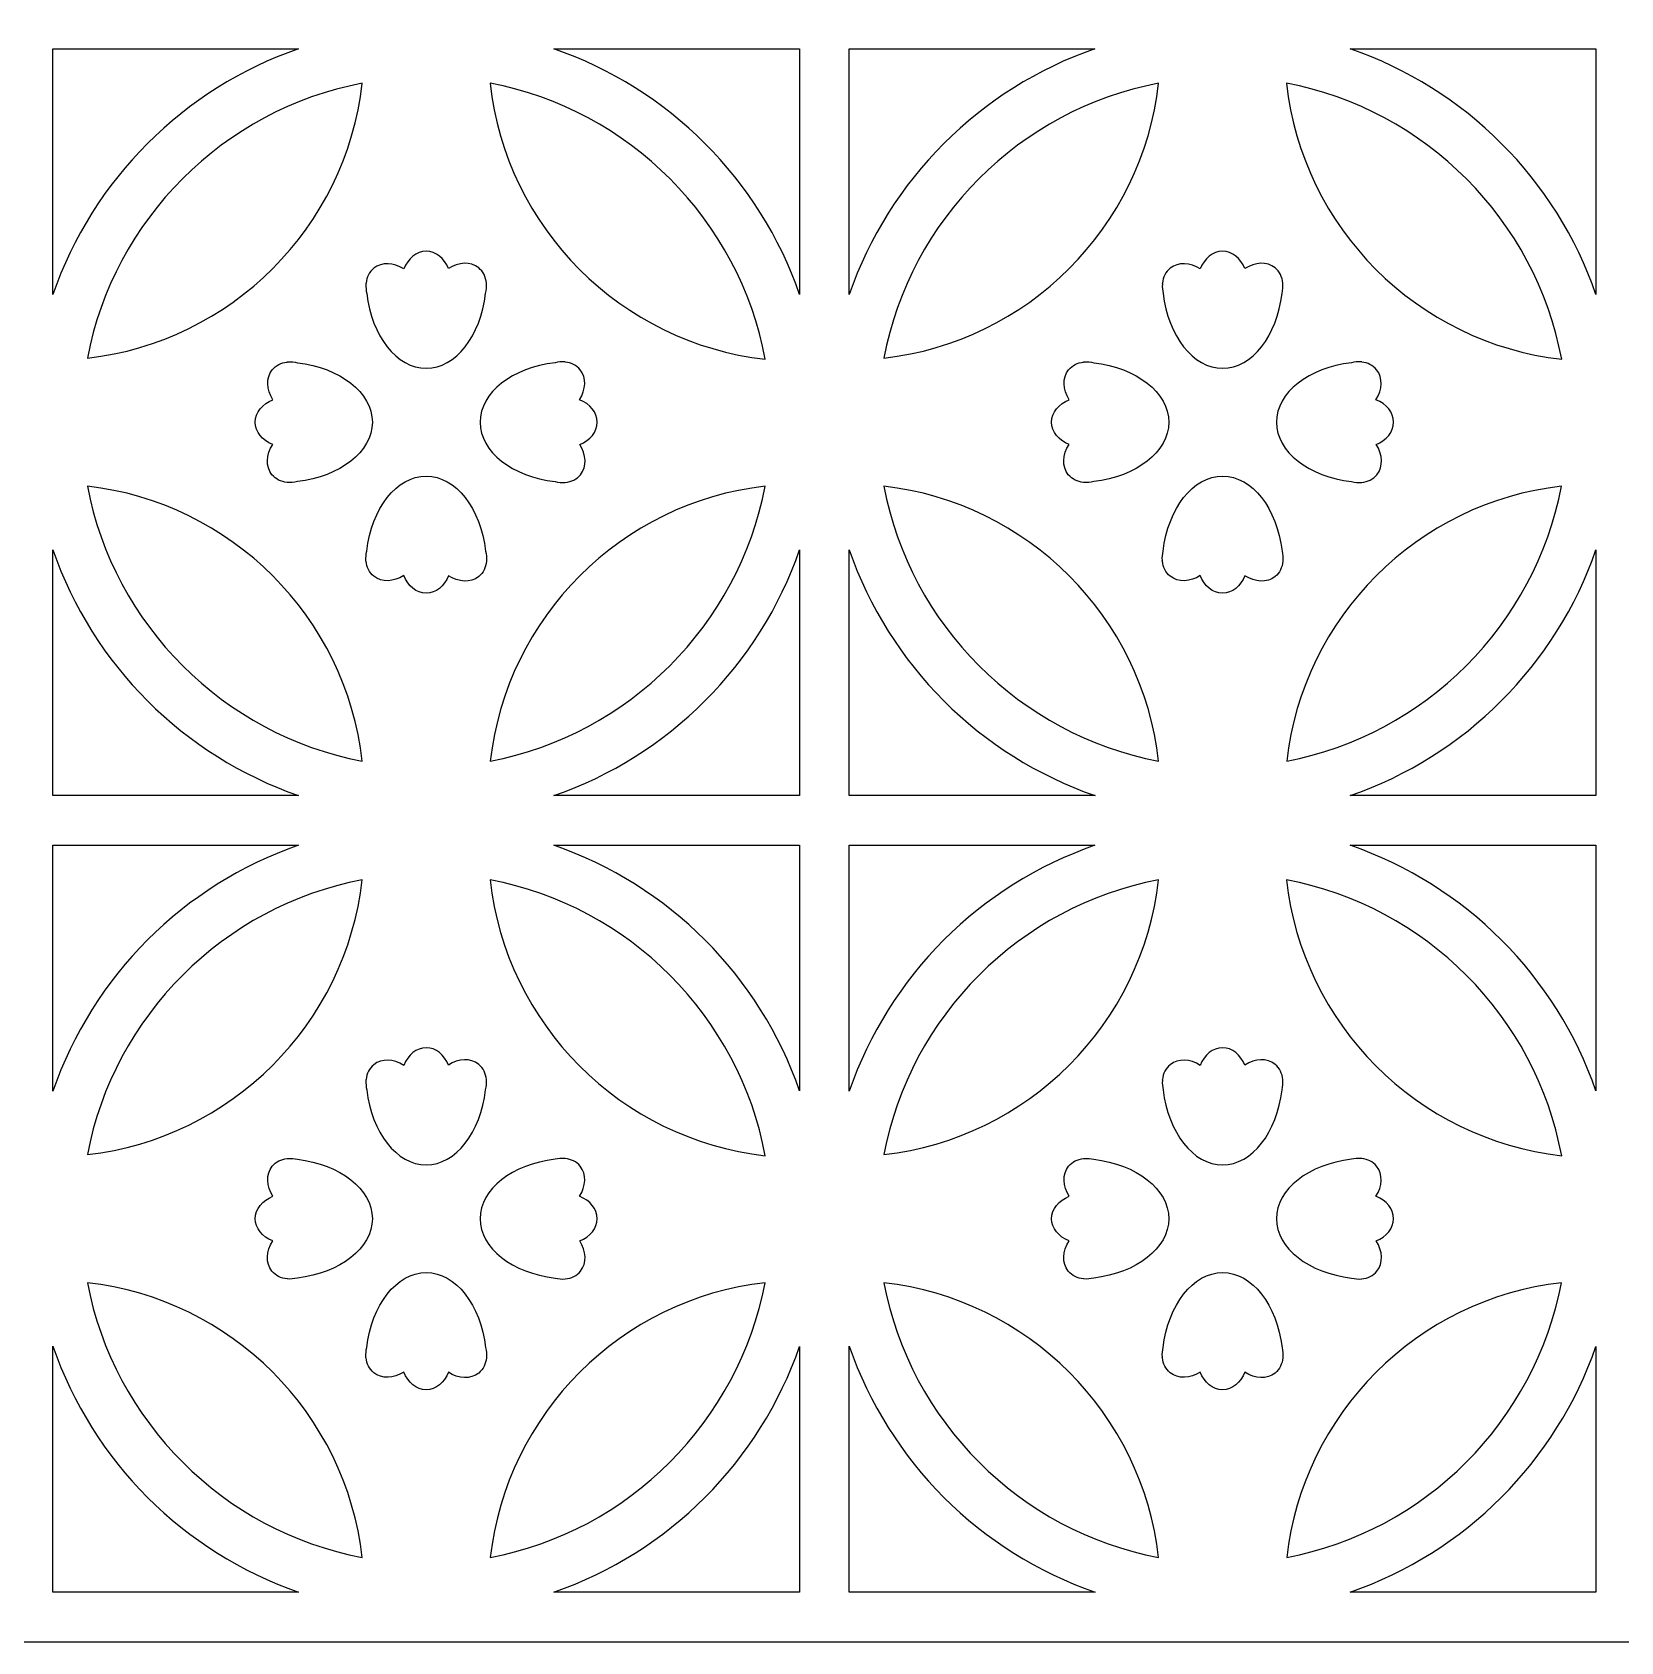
# Model space of a CAD drawing. Header units: centimetres. Extents: x -27 to -10.7, y -8.6 to -0.4.
# Drawn here: x -24.22 to -18.87, y -8.59 to -3.17 of the extents above; entities that cross this region are included whole.
import ezdxf

# ---------------------------------------------------------------- set-up
doc = ezdxf.new("R2010")
doc.units = ezdxf.units.CM
doc.header["$MEASUREMENT"] = 0
doc.layers.add('layer 1', color=7, linetype='Continuous')

msp = doc.modelspace()

# ---------------------------------------------------------------- linework, layer by layer
at = {"layer": 'layer 1', "color": 250}
for points, knots in [([(-24.31825, -8.59196), (-24.31825, -8.59196), (-26.99914, -8.59196), (-26.99914, -8.59196), (-26.99914, -8.59196), (-26.99914, -8.59196), (-26.99914, -5.91106), (-26.99914, -5.91106), (-26.99914, -5.91106), (-26.99914, -5.91106), (-26.99914, -5.74352), (-26.99914, -5.74352), (-26.99914, -5.74352), (-26.99914, -5.74352), (-26.99914, -3.22971), (-26.99914, -3.22971), (-26.99914, -3.22971), (-26.99914, -3.22971), (-26.99914, -3.06261), (-26.99914, -3.06261), (-26.99914, -3.06261), (-26.99914, -3.06261), (-26.99914, -0.38127), (-26.99914, -0.38127), (-26.99914, -0.38127), (-26.99914, -0.38127), (-24.31825, -0.38127), (-24.31825, -0.38127), (-24.31825, -0.38127), (-24.31825, -0.38127), (-24.1507, -0.38127), (-24.1507, -0.38127), (-24.1507, -0.38127), (-24.1507, -0.38127), (-21.63736, -0.38127), (-21.63736, -0.38127), (-21.63736, -0.38127), (-21.63736, -0.38127), (-21.4698, -0.38127), (-21.4698, -0.38127), (-21.4698, -0.38127), (-21.4698, -0.38127), (-18.95647, -0.38127), (-18.95647, -0.38127), (-18.95647, -0.38127), (-18.95647, -0.38127), (-18.78891, -0.38127), (-18.78891, -0.38127), (-18.78891, -0.38127), (-18.78891, -0.38127), (-16.27558, -0.38127), (-16.27558, -0.38127), (-16.27558, -0.38127), (-16.27558, -0.38127), (-16.10802, -0.38127), (-16.10802, -0.38127), (-16.10802, -0.38127), (-16.10802, -0.38127), (-13.59468, -0.38127), (-13.59468, -0.38127), (-13.59468, -0.38127), (-13.59468, -0.38127), (-13.42713, -0.38127), (-13.42713, -0.38127), (-13.42713, -0.38127), (-13.42713, -0.38127), (-10.74624, -0.38127), (-10.74624, -0.38127), (-10.74624, -0.38127), (-10.74624, -0.38127), (-10.74624, -3.06261), (-10.74624, -3.06261), (-10.74624, -3.06261), (-10.74624, -3.06261), (-10.74624, -3.22971), (-10.74624, -3.22971), (-10.74624, -3.22971), (-10.74624, -3.22971), (-10.74624, -5.74352), (-10.74624, -5.74352), (-10.74624, -5.74352), (-10.74624, -5.74352), (-10.74624, -5.91106), (-10.74624, -5.91106), (-10.74624, -5.91106), (-10.74624, -5.91106), (-10.74624, -8.59196), (-10.74624, -8.59196), (-10.74624, -8.59196), (-10.74624, -8.59196), (-13.42713, -8.59196), (-13.42713, -8.59196), (-13.42713, -8.59196), (-13.42713, -8.59196), (-13.59468, -8.59196), (-13.59468, -8.59196), (-13.59468, -8.59196), (-13.59468, -8.59196), (-16.10802, -8.59196), (-16.10802, -8.59196), (-16.10802, -8.59196), (-16.10802, -8.59196), (-16.27558, -8.59196), (-16.27558, -8.59196), (-16.27558, -8.59196), (-16.27558, -8.59196), (-18.78891, -8.59196), (-18.78891, -8.59196), (-18.78891, -8.59196), (-18.78891, -8.59196), (-18.95647, -8.59196), (-18.95647, -8.59196), (-18.95647, -8.59196), (-18.95647, -8.59196), (-21.4698, -8.59196), (-21.4698, -8.59196), (-21.4698, -8.59196), (-21.4698, -8.59196), (-21.63736, -8.59196), (-21.63736, -8.59196), (-21.63736, -8.59196), (-21.63736, -8.59196), (-24.1507, -8.59196), (-24.1507, -8.59196), (-24.1507, -8.59196), (-24.1507, -8.59196), (-24.31825, -8.59196), (-24.31825, -8.59196)], [0, 0, 0, 0, 0.030303, 0.030303, 0.030303, 0.030303, 0.0606061, 0.0606061, 0.0606061, 0.0606061, 0.0909091, 0.0909091, 0.0909091, 0.0909091, 0.1212121, 0.1212121, 0.1212121, 0.1212121, 0.1515152, 0.1515152, 0.1515152, 0.1515152, 0.1818182, 0.1818182, 0.1818182, 0.1818182, 0.2121212, 0.2121212, 0.2121212, 0.2121212, 0.2424242, 0.2424242, 0.2424242, 0.2424242, 0.2727273, 0.2727273, 0.2727273, 0.2727273, 0.3030303, 0.3030303, 0.3030303, 0.3030303, 0.3333333, 0.3333333, 0.3333333, 0.3333333, 0.3636364, 0.3636364, 0.3636364, 0.3636364, 0.3939394, 0.3939394, 0.3939394, 0.3939394, 0.4242424, 0.4242424, 0.4242424, 0.4242424, 0.4545455, 0.4545455, 0.4545455, 0.4545455, 0.4848485, 0.4848485, 0.4848485, 0.4848485, 0.5151515, 0.5151515, 0.5151515, 0.5151515, 0.5454545, 0.5454545, 0.5454545, 0.5454545, 0.5757576, 0.5757576, 0.5757576, 0.5757576, 0.6060606, 0.6060606, 0.6060606, 0.6060606, 0.6363636, 0.6363636, 0.6363636, 0.6363636, 0.6666667, 0.6666667, 0.6666667, 0.6666667, 0.6969697, 0.6969697, 0.6969697, 0.6969697, 0.7272727, 0.7272727, 0.7272727, 0.7272727, 0.7575758, 0.7575758, 0.7575758, 0.7575758, 0.7878788, 0.7878788, 0.7878788, 0.7878788, 0.8181818, 0.8181818, 0.8181818, 0.8181818, 0.8484848, 0.8484848, 0.8484848, 0.8484848, 0.8787879, 0.8787879, 0.8787879, 0.8787879, 0.9090909, 0.9090909, 0.9090909, 0.9090909, 0.9393939, 0.9393939, 0.9393939, 0.9393939, 1, 1, 1, 1]), ([(-24.1507, -4.0572), (-24.01757, -3.67067), (-23.7103, -3.36337), (-23.32384, -3.23017), (-23.32384, -3.23017), (-23.32384, -3.23017), (-24.1507, -3.23017), (-24.1507, -3.23017), (-24.1507, -3.23017), (-24.1507, -3.23017), (-24.1507, -4.0572), (-24.1507, -4.0572)], [0, 0, 0, 0, 0.25, 0.25, 0.25, 0.25, 0.5, 0.5, 0.5, 0.5, 1, 1, 1, 1]), ([(-22.46413, -3.23017), (-22.07774, -3.36334), (-21.77054, -3.67053), (-21.63736, -4.05694), (-21.63736, -4.05694), (-21.63736, -4.05694), (-21.63736, -3.23017), (-21.63736, -3.23017), (-21.63736, -3.23017), (-21.63736, -3.23017), (-22.46413, -3.23017), (-22.46413, -3.23017)], [0, 0, 0, 0, 0.25, 0.25, 0.25, 0.25, 0.5, 0.5, 0.5, 0.5, 1, 1, 1, 1]), ([(-21.4698, -4.0572), (-21.33668, -3.67067), (-21.02941, -3.36337), (-20.64295, -3.23017), (-20.64295, -3.23017), (-20.64295, -3.23017), (-21.4698, -3.23017), (-21.4698, -3.23017), (-21.4698, -3.23017), (-21.4698, -3.23017), (-21.4698, -4.0572), (-21.4698, -4.0572)], [0, 0, 0, 0, 0.25, 0.25, 0.25, 0.25, 0.5, 0.5, 0.5, 0.5, 1, 1, 1, 1]), ([(-19.78324, -3.23017), (-19.39685, -3.36334), (-19.08964, -3.67053), (-18.95647, -4.05694), (-18.95647, -4.05694), (-18.95647, -4.05694), (-18.95647, -3.23017), (-18.95647, -3.23017), (-18.95647, -3.23017), (-18.95647, -3.23017), (-19.78324, -3.23017), (-19.78324, -3.23017)], [0, 0, 0, 0, 0.25, 0.25, 0.25, 0.25, 0.5, 0.5, 0.5, 0.5, 1, 1, 1, 1]), ([(-24.03465, -4.27118), (-23.94608, -3.80474), (-23.57615, -3.43475), (-23.10968, -3.34621), (-23.10968, -3.34621), (-23.16363, -3.83017), (-23.55071, -4.21724), (-24.03465, -4.27118)], [0, 0, 0, 0, 0.3333333, 0.3333333, 0.3333333, 0.3333333, 1, 1, 1, 1]), ([(-22.67876, -3.34613), (-22.21091, -3.43478), (-21.84003, -3.80649), (-21.75266, -4.27479), (-21.75266, -4.27479), (-22.23815, -4.22101), (-22.62631, -3.83199), (-22.67876, -3.34613)], [0, 0, 0, 0, 0.3333333, 0.3333333, 0.3333333, 0.3333333, 1, 1, 1, 1]), ([(-21.35376, -4.27118), (-21.26519, -3.80474), (-20.89526, -3.43475), (-20.42879, -3.34621), (-20.42879, -3.34621), (-20.48274, -3.83017), (-20.86982, -4.21724), (-21.35376, -4.27118)], [0, 0, 0, 0, 0.3333333, 0.3333333, 0.3333333, 0.3333333, 1, 1, 1, 1]), ([(-19.99786, -3.34613), (-19.53001, -3.43478), (-19.15914, -3.80649), (-19.07177, -4.27479), (-19.07177, -4.27479), (-19.55726, -4.22101), (-19.94542, -3.83199), (-19.99786, -3.34613)], [0, 0, 0, 0, 0.3333333, 0.3333333, 0.3333333, 0.3333333, 1, 1, 1, 1]), ([(-23.09429, -4.05325), (-23.09674, -4.04269), (-23.09758, -4.03222), (-23.09687, -4.02221), (-23.09687, -4.02221), (-23.09687, -4.02221), (-23.09704, -4.01878), (-23.09704, -4.01878), (-23.09704, -4.01878), (-23.09704, -4.01878), (-23.09657, -4.01878), (-23.09657, -4.01878), (-23.09657, -4.01878), (-23.09441, -3.9988), (-23.08573, -3.98092), (-23.0706, -3.96868), (-23.0706, -3.96868), (-23.04359, -3.94687), (-23.00351, -3.94906), (-22.96942, -3.97082), (-22.96942, -3.97082), (-22.95561, -3.93563), (-22.92707, -3.91142), (-22.89414, -3.91142), (-22.89414, -3.91142), (-22.86148, -3.91142), (-22.83319, -3.93525), (-22.81927, -3.96999), (-22.81927, -3.96999), (-22.78504, -3.94781), (-22.74463, -3.94543), (-22.71743, -3.96745), (-22.71743, -3.96745), (-22.70197, -3.97992), (-22.69332, -3.99828), (-22.69137, -4.01878), (-22.69137, -4.01878), (-22.69137, -4.01878), (-22.69125, -4.01878), (-22.69125, -4.01878), (-22.69125, -4.01878), (-22.69125, -4.01878), (-22.69129, -4.01958), (-22.69129, -4.01958), (-22.69129, -4.01958), (-22.69036, -4.03038), (-22.69128, -4.04172), (-22.69406, -4.05316), (-22.69406, -4.05316), (-22.71105, -4.1966), (-22.79417, -4.30553), (-22.89414, -4.30553), (-22.89414, -4.30553), (-22.99411, -4.30553), (-23.07725, -4.19663), (-23.09429, -4.05325)], [0, 0, 0, 0, 0.0666667, 0.0666667, 0.0666667, 0.0666667, 0.1333333, 0.1333333, 0.1333333, 0.1333333, 0.2, 0.2, 0.2, 0.2, 0.2666667, 0.2666667, 0.2666667, 0.2666667, 0.3333333, 0.3333333, 0.3333333, 0.3333333, 0.4, 0.4, 0.4, 0.4, 0.4666667, 0.4666667, 0.4666667, 0.4666667, 0.5333333, 0.5333333, 0.5333333, 0.5333333, 0.6, 0.6, 0.6, 0.6, 0.6666667, 0.6666667, 0.6666667, 0.6666667, 0.7333333, 0.7333333, 0.7333333, 0.7333333, 0.8, 0.8, 0.8, 0.8, 0.8666667, 0.8666667, 0.8666667, 0.8666667, 1, 1, 1, 1]), ([(-20.41339, -4.05325), (-20.41584, -4.04269), (-20.41669, -4.03222), (-20.41598, -4.02221), (-20.41598, -4.02221), (-20.41598, -4.02221), (-20.41614, -4.01878), (-20.41614, -4.01878), (-20.41614, -4.01878), (-20.41614, -4.01878), (-20.41568, -4.01878), (-20.41568, -4.01878), (-20.41568, -4.01878), (-20.41352, -3.9988), (-20.40484, -3.98092), (-20.3897, -3.96868), (-20.3897, -3.96868), (-20.3627, -3.94687), (-20.32262, -3.94906), (-20.28852, -3.97082), (-20.28852, -3.97082), (-20.27472, -3.93563), (-20.24618, -3.91142), (-20.21325, -3.91142), (-20.21325, -3.91142), (-20.18058, -3.91142), (-20.1523, -3.93525), (-20.13838, -3.96999), (-20.13838, -3.96999), (-20.10415, -3.94781), (-20.06373, -3.94543), (-20.03654, -3.96745), (-20.03654, -3.96745), (-20.02108, -3.97992), (-20.01243, -3.99828), (-20.01048, -4.01878), (-20.01048, -4.01878), (-20.01048, -4.01878), (-20.01036, -4.01878), (-20.01036, -4.01878), (-20.01036, -4.01878), (-20.01036, -4.01878), (-20.0104, -4.01958), (-20.0104, -4.01958), (-20.0104, -4.01958), (-20.00947, -4.03038), (-20.01039, -4.04172), (-20.01317, -4.05316), (-20.01317, -4.05316), (-20.03016, -4.1966), (-20.11328, -4.30553), (-20.21325, -4.30553), (-20.21325, -4.30553), (-20.31321, -4.30553), (-20.39636, -4.19663), (-20.41339, -4.05325)], [0, 0, 0, 0, 0.0666667, 0.0666667, 0.0666667, 0.0666667, 0.1333333, 0.1333333, 0.1333333, 0.1333333, 0.2, 0.2, 0.2, 0.2, 0.2666667, 0.2666667, 0.2666667, 0.2666667, 0.3333333, 0.3333333, 0.3333333, 0.3333333, 0.4, 0.4, 0.4, 0.4, 0.4666667, 0.4666667, 0.4666667, 0.4666667, 0.5333333, 0.5333333, 0.5333333, 0.5333333, 0.6, 0.6, 0.6, 0.6, 0.6666667, 0.6666667, 0.6666667, 0.6666667, 0.7333333, 0.7333333, 0.7333333, 0.7333333, 0.8, 0.8, 0.8, 0.8, 0.8666667, 0.8666667, 0.8666667, 0.8666667, 1, 1, 1, 1]), ([(-23.32773, -4.28668), (-23.33828, -4.28424), (-23.34875, -4.28339), (-23.35876, -4.2841), (-23.35876, -4.2841), (-23.35876, -4.2841), (-23.36219, -4.28393), (-23.36219, -4.28393), (-23.36219, -4.28393), (-23.36219, -4.28393), (-23.36219, -4.2844), (-23.36219, -4.2844), (-23.36219, -4.2844), (-23.38217, -4.28656), (-23.40005, -4.29524), (-23.41229, -4.31038), (-23.41229, -4.31038), (-23.43411, -4.33738), (-23.43192, -4.37746), (-23.41015, -4.41155), (-23.41015, -4.41155), (-23.44534, -4.42536), (-23.46955, -4.4539), (-23.46955, -4.48683), (-23.46955, -4.48683), (-23.46955, -4.51949), (-23.44572, -4.54778), (-23.41098, -4.5617), (-23.41098, -4.5617), (-23.43316, -4.59593), (-23.43554, -4.63634), (-23.41352, -4.66354), (-23.41352, -4.66354), (-23.40105, -4.679), (-23.38269, -4.68765), (-23.36219, -4.6896), (-23.36219, -4.6896), (-23.36219, -4.6896), (-23.36219, -4.68972), (-23.36219, -4.68972), (-23.36219, -4.68972), (-23.36219, -4.68972), (-23.36139, -4.68968), (-23.36139, -4.68968), (-23.36139, -4.68968), (-23.35059, -4.69061), (-23.33925, -4.68969), (-23.32781, -4.68691), (-23.32781, -4.68691), (-23.18437, -4.66992), (-23.07544, -4.5868), (-23.07544, -4.48683), (-23.07544, -4.48683), (-23.07544, -4.38687), (-23.18434, -4.30372), (-23.32773, -4.28668)], [0, 0, 0, 0, 0.0666667, 0.0666667, 0.0666667, 0.0666667, 0.1333333, 0.1333333, 0.1333333, 0.1333333, 0.2, 0.2, 0.2, 0.2, 0.2666667, 0.2666667, 0.2666667, 0.2666667, 0.3333333, 0.3333333, 0.3333333, 0.3333333, 0.4, 0.4, 0.4, 0.4, 0.4666667, 0.4666667, 0.4666667, 0.4666667, 0.5333333, 0.5333333, 0.5333333, 0.5333333, 0.6, 0.6, 0.6, 0.6, 0.6666667, 0.6666667, 0.6666667, 0.6666667, 0.7333333, 0.7333333, 0.7333333, 0.7333333, 0.8, 0.8, 0.8, 0.8, 0.8666667, 0.8666667, 0.8666667, 0.8666667, 1, 1, 1, 1]), ([(-22.46034, -4.28668), (-22.44979, -4.28424), (-22.43932, -4.28339), (-22.4293, -4.2841), (-22.4293, -4.2841), (-22.4293, -4.2841), (-22.42588, -4.28393), (-22.42588, -4.28393), (-22.42588, -4.28393), (-22.42588, -4.28393), (-22.42588, -4.2844), (-22.42588, -4.2844), (-22.42588, -4.2844), (-22.4059, -4.28656), (-22.38801, -4.29524), (-22.37578, -4.31038), (-22.37578, -4.31038), (-22.35396, -4.33738), (-22.35615, -4.37746), (-22.37791, -4.41155), (-22.37791, -4.41155), (-22.34273, -4.42536), (-22.31852, -4.4539), (-22.31852, -4.48683), (-22.31852, -4.48683), (-22.31852, -4.51949), (-22.34234, -4.54778), (-22.37709, -4.5617), (-22.37709, -4.5617), (-22.35491, -4.59593), (-22.35253, -4.63634), (-22.37455, -4.66354), (-22.37455, -4.66354), (-22.38702, -4.679), (-22.40538, -4.68765), (-22.42588, -4.6896), (-22.42588, -4.6896), (-22.42588, -4.6896), (-22.42588, -4.68972), (-22.42588, -4.68972), (-22.42588, -4.68972), (-22.42588, -4.68972), (-22.42668, -4.68968), (-22.42668, -4.68968), (-22.42668, -4.68968), (-22.43747, -4.69061), (-22.44882, -4.68969), (-22.46026, -4.68691), (-22.46026, -4.68691), (-22.6037, -4.66992), (-22.71263, -4.5868), (-22.71263, -4.48683), (-22.71263, -4.48683), (-22.71263, -4.38687), (-22.60373, -4.30372), (-22.46034, -4.28668)], [0, 0, 0, 0, 0.0666667, 0.0666667, 0.0666667, 0.0666667, 0.1333333, 0.1333333, 0.1333333, 0.1333333, 0.2, 0.2, 0.2, 0.2, 0.2666667, 0.2666667, 0.2666667, 0.2666667, 0.3333333, 0.3333333, 0.3333333, 0.3333333, 0.4, 0.4, 0.4, 0.4, 0.4666667, 0.4666667, 0.4666667, 0.4666667, 0.5333333, 0.5333333, 0.5333333, 0.5333333, 0.6, 0.6, 0.6, 0.6, 0.6666667, 0.6666667, 0.6666667, 0.6666667, 0.7333333, 0.7333333, 0.7333333, 0.7333333, 0.8, 0.8, 0.8, 0.8, 0.8666667, 0.8666667, 0.8666667, 0.8666667, 1, 1, 1, 1]), ([(-20.64683, -4.28668), (-20.65739, -4.28424), (-20.66785, -4.28339), (-20.67787, -4.2841), (-20.67787, -4.2841), (-20.67787, -4.2841), (-20.68129, -4.28393), (-20.68129, -4.28393), (-20.68129, -4.28393), (-20.68129, -4.28393), (-20.68129, -4.2844), (-20.68129, -4.2844), (-20.68129, -4.2844), (-20.70128, -4.28656), (-20.71916, -4.29524), (-20.7314, -4.31038), (-20.7314, -4.31038), (-20.75321, -4.33738), (-20.75102, -4.37746), (-20.72926, -4.41155), (-20.72926, -4.41155), (-20.76445, -4.42536), (-20.78866, -4.4539), (-20.78866, -4.48683), (-20.78866, -4.48683), (-20.78866, -4.51949), (-20.76483, -4.54778), (-20.73008, -4.5617), (-20.73008, -4.5617), (-20.75227, -4.59593), (-20.75465, -4.63634), (-20.73263, -4.66354), (-20.73263, -4.66354), (-20.72016, -4.679), (-20.7018, -4.68765), (-20.68129, -4.6896), (-20.68129, -4.6896), (-20.68129, -4.6896), (-20.68129, -4.68972), (-20.68129, -4.68972), (-20.68129, -4.68972), (-20.68129, -4.68972), (-20.6805, -4.68968), (-20.6805, -4.68968), (-20.6805, -4.68968), (-20.6697, -4.69061), (-20.65836, -4.68969), (-20.64692, -4.68691), (-20.64692, -4.68691), (-20.50347, -4.66992), (-20.39455, -4.5868), (-20.39455, -4.48683), (-20.39455, -4.48683), (-20.39455, -4.38687), (-20.50345, -4.30372), (-20.64683, -4.28668)], [0, 0, 0, 0, 0.0666667, 0.0666667, 0.0666667, 0.0666667, 0.1333333, 0.1333333, 0.1333333, 0.1333333, 0.2, 0.2, 0.2, 0.2, 0.2666667, 0.2666667, 0.2666667, 0.2666667, 0.3333333, 0.3333333, 0.3333333, 0.3333333, 0.4, 0.4, 0.4, 0.4, 0.4666667, 0.4666667, 0.4666667, 0.4666667, 0.5333333, 0.5333333, 0.5333333, 0.5333333, 0.6, 0.6, 0.6, 0.6, 0.6666667, 0.6666667, 0.6666667, 0.6666667, 0.7333333, 0.7333333, 0.7333333, 0.7333333, 0.8, 0.8, 0.8, 0.8, 0.8666667, 0.8666667, 0.8666667, 0.8666667, 1, 1, 1, 1]), ([(-19.77945, -4.28668), (-19.7689, -4.28424), (-19.75843, -4.28339), (-19.74841, -4.2841), (-19.74841, -4.2841), (-19.74841, -4.2841), (-19.74499, -4.28393), (-19.74499, -4.28393), (-19.74499, -4.28393), (-19.74499, -4.28393), (-19.74499, -4.2844), (-19.74499, -4.2844), (-19.74499, -4.2844), (-19.72501, -4.28656), (-19.70712, -4.29524), (-19.69489, -4.31038), (-19.69489, -4.31038), (-19.67307, -4.33738), (-19.67526, -4.37746), (-19.69702, -4.41155), (-19.69702, -4.41155), (-19.66184, -4.42536), (-19.63763, -4.4539), (-19.63763, -4.48683), (-19.63763, -4.48683), (-19.63763, -4.51949), (-19.66145, -4.54778), (-19.6962, -4.5617), (-19.6962, -4.5617), (-19.67402, -4.59593), (-19.67164, -4.63634), (-19.69366, -4.66354), (-19.69366, -4.66354), (-19.70612, -4.679), (-19.72449, -4.68765), (-19.74499, -4.6896), (-19.74499, -4.6896), (-19.74499, -4.6896), (-19.74499, -4.68972), (-19.74499, -4.68972), (-19.74499, -4.68972), (-19.74499, -4.68972), (-19.74578, -4.68968), (-19.74578, -4.68968), (-19.74578, -4.68968), (-19.75658, -4.69061), (-19.76793, -4.68969), (-19.77937, -4.68691), (-19.77937, -4.68691), (-19.92281, -4.66992), (-20.03174, -4.5868), (-20.03174, -4.48683), (-20.03174, -4.48683), (-20.03174, -4.38687), (-19.92284, -4.30372), (-19.77945, -4.28668)], [0, 0, 0, 0, 0.0666667, 0.0666667, 0.0666667, 0.0666667, 0.1333333, 0.1333333, 0.1333333, 0.1333333, 0.2, 0.2, 0.2, 0.2, 0.2666667, 0.2666667, 0.2666667, 0.2666667, 0.3333333, 0.3333333, 0.3333333, 0.3333333, 0.4, 0.4, 0.4, 0.4, 0.4666667, 0.4666667, 0.4666667, 0.4666667, 0.5333333, 0.5333333, 0.5333333, 0.5333333, 0.6, 0.6, 0.6, 0.6, 0.6666667, 0.6666667, 0.6666667, 0.6666667, 0.7333333, 0.7333333, 0.7333333, 0.7333333, 0.8, 0.8, 0.8, 0.8, 0.8666667, 0.8666667, 0.8666667, 0.8666667, 1, 1, 1, 1]), ([(-23.10968, -5.62747), (-23.57614, -5.53891), (-23.94612, -5.16897), (-24.03467, -4.70249), (-24.03467, -4.70249), (-23.55072, -4.75644), (-23.16362, -5.14353), (-23.10968, -5.62747)], [0, 0, 0, 0, 0.3333333, 0.3333333, 0.3333333, 0.3333333, 1, 1, 1, 1]), ([(-23.09429, -4.92063), (-23.09674, -4.93118), (-23.09758, -4.94165), (-23.09687, -4.95167), (-23.09687, -4.95167), (-23.09687, -4.95167), (-23.09704, -4.95509), (-23.09704, -4.95509), (-23.09704, -4.95509), (-23.09704, -4.95509), (-23.09657, -4.95509), (-23.09657, -4.95509), (-23.09657, -4.95509), (-23.09441, -4.97507), (-23.08573, -4.99296), (-23.0706, -5.00519), (-23.0706, -5.00519), (-23.04359, -5.02701), (-23.00351, -5.02482), (-22.96942, -5.00306), (-22.96942, -5.00306), (-22.95561, -5.03824), (-22.92707, -5.06245), (-22.89414, -5.06245), (-22.89414, -5.06245), (-22.86148, -5.06245), (-22.83319, -5.03863), (-22.81927, -5.00388), (-22.81927, -5.00388), (-22.78504, -5.02606), (-22.74463, -5.02844), (-22.71743, -5.00642), (-22.71743, -5.00642), (-22.70197, -4.99396), (-22.69332, -4.97559), (-22.69137, -4.95509), (-22.69137, -4.95509), (-22.69137, -4.95509), (-22.69125, -4.95509), (-22.69125, -4.95509), (-22.69125, -4.95509), (-22.69125, -4.95509), (-22.69129, -4.95429), (-22.69129, -4.95429), (-22.69129, -4.95429), (-22.69036, -4.9435), (-22.69128, -4.93215), (-22.69406, -4.92071), (-22.69406, -4.92071), (-22.71105, -4.77727), (-22.79417, -4.66834), (-22.89414, -4.66834), (-22.89414, -4.66834), (-22.99411, -4.66834), (-23.07725, -4.77724), (-23.09429, -4.92063)], [0, 0, 0, 0, 0.0666667, 0.0666667, 0.0666667, 0.0666667, 0.1333333, 0.1333333, 0.1333333, 0.1333333, 0.2, 0.2, 0.2, 0.2, 0.2666667, 0.2666667, 0.2666667, 0.2666667, 0.3333333, 0.3333333, 0.3333333, 0.3333333, 0.4, 0.4, 0.4, 0.4, 0.4666667, 0.4666667, 0.4666667, 0.4666667, 0.5333333, 0.5333333, 0.5333333, 0.5333333, 0.6, 0.6, 0.6, 0.6, 0.6666667, 0.6666667, 0.6666667, 0.6666667, 0.7333333, 0.7333333, 0.7333333, 0.7333333, 0.8, 0.8, 0.8, 0.8, 0.8666667, 0.8666667, 0.8666667, 0.8666667, 1, 1, 1, 1]), ([(-21.75336, -4.70249), (-21.84191, -5.16893), (-22.21186, -5.53893), (-22.67833, -5.62747), (-22.67833, -5.62747), (-22.62438, -5.14353), (-22.23731, -4.75644), (-21.75336, -4.70249)], [0, 0, 0, 0, 0.3333333, 0.3333333, 0.3333333, 0.3333333, 1, 1, 1, 1]), ([(-20.42879, -5.62747), (-20.89524, -5.53891), (-21.26523, -5.16897), (-21.35378, -4.70249), (-21.35378, -4.70249), (-20.86983, -4.75644), (-20.48273, -5.14353), (-20.42879, -5.62747)], [0, 0, 0, 0, 0.3333333, 0.3333333, 0.3333333, 0.3333333, 1, 1, 1, 1]), ([(-20.41339, -4.92063), (-20.41584, -4.93118), (-20.41669, -4.94165), (-20.41598, -4.95167), (-20.41598, -4.95167), (-20.41598, -4.95167), (-20.41614, -4.95509), (-20.41614, -4.95509), (-20.41614, -4.95509), (-20.41614, -4.95509), (-20.41568, -4.95509), (-20.41568, -4.95509), (-20.41568, -4.95509), (-20.41352, -4.97507), (-20.40484, -4.99296), (-20.3897, -5.00519), (-20.3897, -5.00519), (-20.3627, -5.02701), (-20.32262, -5.02482), (-20.28852, -5.00306), (-20.28852, -5.00306), (-20.27472, -5.03824), (-20.24618, -5.06245), (-20.21325, -5.06245), (-20.21325, -5.06245), (-20.18058, -5.06245), (-20.1523, -5.03863), (-20.13838, -5.00388), (-20.13838, -5.00388), (-20.10415, -5.02606), (-20.06373, -5.02844), (-20.03654, -5.00642), (-20.03654, -5.00642), (-20.02108, -4.99396), (-20.01243, -4.97559), (-20.01048, -4.95509), (-20.01048, -4.95509), (-20.01048, -4.95509), (-20.01036, -4.95509), (-20.01036, -4.95509), (-20.01036, -4.95509), (-20.01036, -4.95509), (-20.0104, -4.95429), (-20.0104, -4.95429), (-20.0104, -4.95429), (-20.00947, -4.9435), (-20.01039, -4.93215), (-20.01317, -4.92071), (-20.01317, -4.92071), (-20.03016, -4.77727), (-20.11328, -4.66834), (-20.21325, -4.66834), (-20.21325, -4.66834), (-20.31321, -4.66834), (-20.39636, -4.77724), (-20.41339, -4.92063)], [0, 0, 0, 0, 0.0666667, 0.0666667, 0.0666667, 0.0666667, 0.1333333, 0.1333333, 0.1333333, 0.1333333, 0.2, 0.2, 0.2, 0.2, 0.2666667, 0.2666667, 0.2666667, 0.2666667, 0.3333333, 0.3333333, 0.3333333, 0.3333333, 0.4, 0.4, 0.4, 0.4, 0.4666667, 0.4666667, 0.4666667, 0.4666667, 0.5333333, 0.5333333, 0.5333333, 0.5333333, 0.6, 0.6, 0.6, 0.6, 0.6666667, 0.6666667, 0.6666667, 0.6666667, 0.7333333, 0.7333333, 0.7333333, 0.7333333, 0.8, 0.8, 0.8, 0.8, 0.8666667, 0.8666667, 0.8666667, 0.8666667, 1, 1, 1, 1]), ([(-19.07247, -4.70249), (-19.16102, -5.16893), (-19.53097, -5.53893), (-19.99744, -5.62747), (-19.99744, -5.62747), (-19.94349, -5.14353), (-19.55641, -4.75644), (-19.07247, -4.70249)], [0, 0, 0, 0, 0.3333333, 0.3333333, 0.3333333, 0.3333333, 1, 1, 1, 1]), ([(-23.32358, -5.7435), (-23.71019, -5.61035), (-24.01753, -5.30297), (-24.1507, -4.91638), (-24.1507, -4.91638), (-24.1507, -4.91638), (-24.1507, -5.7435), (-24.1507, -5.7435), (-24.1507, -5.7435), (-24.1507, -5.7435), (-23.32358, -5.7435), (-23.32358, -5.7435)], [0, 0, 0, 0, 0.25, 0.25, 0.25, 0.25, 0.5, 0.5, 0.5, 0.5, 1, 1, 1, 1]), ([(-21.63736, -4.91664), (-21.77056, -5.30313), (-22.07788, -5.61037), (-22.46439, -5.7435), (-22.46439, -5.7435), (-22.46439, -5.7435), (-21.63736, -5.7435), (-21.63736, -5.7435), (-21.63736, -5.7435), (-21.63736, -5.7435), (-21.63736, -4.91664), (-21.63736, -4.91664)], [0, 0, 0, 0, 0.25, 0.25, 0.25, 0.25, 0.5, 0.5, 0.5, 0.5, 1, 1, 1, 1]), ([(-20.64269, -5.7435), (-21.0293, -5.61035), (-21.33664, -5.30297), (-21.4698, -4.91638), (-21.4698, -4.91638), (-21.4698, -4.91638), (-21.4698, -5.7435), (-21.4698, -5.7435), (-21.4698, -5.7435), (-21.4698, -5.7435), (-20.64269, -5.7435), (-20.64269, -5.7435)], [0, 0, 0, 0, 0.25, 0.25, 0.25, 0.25, 0.5, 0.5, 0.5, 0.5, 1, 1, 1, 1]), ([(-18.95647, -4.91664), (-19.08967, -5.30313), (-19.39699, -5.61037), (-19.7835, -5.7435), (-19.7835, -5.7435), (-19.7835, -5.7435), (-18.95647, -5.7435), (-18.95647, -5.7435), (-18.95647, -5.7435), (-18.95647, -5.7435), (-18.95647, -4.91664), (-18.95647, -4.91664)], [0, 0, 0, 0, 0.25, 0.25, 0.25, 0.25, 0.5, 0.5, 0.5, 0.5, 1, 1, 1, 1]), ([(-24.1507, -6.73811), (-24.01757, -6.35158), (-23.7103, -6.04428), (-23.32384, -5.91107), (-23.32384, -5.91107), (-23.32384, -5.91107), (-24.1507, -5.91107), (-24.1507, -5.91107), (-24.1507, -5.91107), (-24.1507, -5.91107), (-24.1507, -6.73811), (-24.1507, -6.73811)], [0, 0, 0, 0, 0.25, 0.25, 0.25, 0.25, 0.5, 0.5, 0.5, 0.5, 1, 1, 1, 1]), ([(-22.46413, -5.91107), (-22.07774, -6.04425), (-21.77054, -6.35144), (-21.63736, -6.73785), (-21.63736, -6.73785), (-21.63736, -6.73785), (-21.63736, -5.91107), (-21.63736, -5.91107), (-21.63736, -5.91107), (-21.63736, -5.91107), (-22.46413, -5.91107), (-22.46413, -5.91107)], [0, 0, 0, 0, 0.25, 0.25, 0.25, 0.25, 0.5, 0.5, 0.5, 0.5, 1, 1, 1, 1]), ([(-21.4698, -6.73811), (-21.33668, -6.35158), (-21.02941, -6.04428), (-20.64295, -5.91107), (-20.64295, -5.91107), (-20.64295, -5.91107), (-21.4698, -5.91107), (-21.4698, -5.91107), (-21.4698, -5.91107), (-21.4698, -5.91107), (-21.4698, -6.73811), (-21.4698, -6.73811)], [0, 0, 0, 0, 0.25, 0.25, 0.25, 0.25, 0.5, 0.5, 0.5, 0.5, 1, 1, 1, 1]), ([(-19.78324, -5.91107), (-19.39685, -6.04425), (-19.08964, -6.35144), (-18.95647, -6.73785), (-18.95647, -6.73785), (-18.95647, -6.73785), (-18.95647, -5.91107), (-18.95647, -5.91107), (-18.95647, -5.91107), (-18.95647, -5.91107), (-19.78324, -5.91107), (-19.78324, -5.91107)], [0, 0, 0, 0, 0.25, 0.25, 0.25, 0.25, 0.5, 0.5, 0.5, 0.5, 1, 1, 1, 1]), ([(-24.03465, -6.95208), (-23.94608, -6.48564), (-23.57615, -6.11566), (-23.10968, -6.02711), (-23.10968, -6.02711), (-23.16363, -6.51107), (-23.55071, -6.89815), (-24.03465, -6.95208)], [0, 0, 0, 0, 0.3333333, 0.3333333, 0.3333333, 0.3333333, 1, 1, 1, 1]), ([(-22.67876, -6.02703), (-22.21091, -6.11569), (-21.84003, -6.4874), (-21.75266, -6.9557), (-21.75266, -6.9557), (-22.23815, -6.90191), (-22.62631, -6.51289), (-22.67876, -6.02703)], [0, 0, 0, 0, 0.3333333, 0.3333333, 0.3333333, 0.3333333, 1, 1, 1, 1]), ([(-21.35376, -6.95208), (-21.26519, -6.48564), (-20.89526, -6.11566), (-20.42879, -6.02711), (-20.42879, -6.02711), (-20.48274, -6.51107), (-20.86982, -6.89815), (-21.35376, -6.95208)], [0, 0, 0, 0, 0.3333333, 0.3333333, 0.3333333, 0.3333333, 1, 1, 1, 1]), ([(-19.99786, -6.02703), (-19.53001, -6.11569), (-19.15914, -6.4874), (-19.07177, -6.9557), (-19.07177, -6.9557), (-19.55726, -6.90191), (-19.94542, -6.51289), (-19.99786, -6.02703)], [0, 0, 0, 0, 0.3333333, 0.3333333, 0.3333333, 0.3333333, 1, 1, 1, 1]), ([(-23.09429, -6.73415), (-23.09674, -6.7236), (-23.09758, -6.71313), (-23.09687, -6.70311), (-23.09687, -6.70311), (-23.09687, -6.70311), (-23.09704, -6.69969), (-23.09704, -6.69969), (-23.09704, -6.69969), (-23.09704, -6.69969), (-23.09657, -6.69969), (-23.09657, -6.69969), (-23.09657, -6.69969), (-23.09441, -6.67971), (-23.08573, -6.66182), (-23.0706, -6.64959), (-23.0706, -6.64959), (-23.04359, -6.62777), (-23.00351, -6.62996), (-22.96942, -6.65172), (-22.96942, -6.65172), (-22.95561, -6.61653), (-22.92707, -6.59232), (-22.89414, -6.59232), (-22.89414, -6.59232), (-22.86148, -6.59232), (-22.83319, -6.61615), (-22.81927, -6.6509), (-22.81927, -6.6509), (-22.78504, -6.62872), (-22.74463, -6.62633), (-22.71743, -6.64835), (-22.71743, -6.64835), (-22.70197, -6.66082), (-22.69332, -6.67919), (-22.69137, -6.69969), (-22.69137, -6.69969), (-22.69137, -6.69969), (-22.69125, -6.69969), (-22.69125, -6.69969), (-22.69125, -6.69969), (-22.69125, -6.69969), (-22.69129, -6.70048), (-22.69129, -6.70048), (-22.69129, -6.70048), (-22.69036, -6.71128), (-22.69128, -6.72263), (-22.69406, -6.73407), (-22.69406, -6.73407), (-22.71105, -6.87751), (-22.79417, -6.98644), (-22.89414, -6.98644), (-22.89414, -6.98644), (-22.99411, -6.98644), (-23.07725, -6.87754), (-23.09429, -6.73415)], [0, 0, 0, 0, 0.0666667, 0.0666667, 0.0666667, 0.0666667, 0.1333333, 0.1333333, 0.1333333, 0.1333333, 0.2, 0.2, 0.2, 0.2, 0.2666667, 0.2666667, 0.2666667, 0.2666667, 0.3333333, 0.3333333, 0.3333333, 0.3333333, 0.4, 0.4, 0.4, 0.4, 0.4666667, 0.4666667, 0.4666667, 0.4666667, 0.5333333, 0.5333333, 0.5333333, 0.5333333, 0.6, 0.6, 0.6, 0.6, 0.6666667, 0.6666667, 0.6666667, 0.6666667, 0.7333333, 0.7333333, 0.7333333, 0.7333333, 0.8, 0.8, 0.8, 0.8, 0.8666667, 0.8666667, 0.8666667, 0.8666667, 1, 1, 1, 1]), ([(-20.41339, -6.73415), (-20.41584, -6.7236), (-20.41669, -6.71313), (-20.41598, -6.70311), (-20.41598, -6.70311), (-20.41598, -6.70311), (-20.41614, -6.69969), (-20.41614, -6.69969), (-20.41614, -6.69969), (-20.41614, -6.69969), (-20.41568, -6.69969), (-20.41568, -6.69969), (-20.41568, -6.69969), (-20.41352, -6.67971), (-20.40484, -6.66182), (-20.3897, -6.64959), (-20.3897, -6.64959), (-20.3627, -6.62777), (-20.32262, -6.62996), (-20.28852, -6.65172), (-20.28852, -6.65172), (-20.27472, -6.61653), (-20.24618, -6.59232), (-20.21325, -6.59232), (-20.21325, -6.59232), (-20.18058, -6.59232), (-20.1523, -6.61615), (-20.13838, -6.6509), (-20.13838, -6.6509), (-20.10415, -6.62872), (-20.06373, -6.62633), (-20.03654, -6.64835), (-20.03654, -6.64835), (-20.02108, -6.66082), (-20.01243, -6.67919), (-20.01048, -6.69969), (-20.01048, -6.69969), (-20.01048, -6.69969), (-20.01036, -6.69969), (-20.01036, -6.69969), (-20.01036, -6.69969), (-20.01036, -6.69969), (-20.0104, -6.70048), (-20.0104, -6.70048), (-20.0104, -6.70048), (-20.00947, -6.71128), (-20.01039, -6.72263), (-20.01317, -6.73407), (-20.01317, -6.73407), (-20.03016, -6.87751), (-20.11328, -6.98644), (-20.21325, -6.98644), (-20.21325, -6.98644), (-20.31321, -6.98644), (-20.39636, -6.87754), (-20.41339, -6.73415)], [0, 0, 0, 0, 0.0666667, 0.0666667, 0.0666667, 0.0666667, 0.1333333, 0.1333333, 0.1333333, 0.1333333, 0.2, 0.2, 0.2, 0.2, 0.2666667, 0.2666667, 0.2666667, 0.2666667, 0.3333333, 0.3333333, 0.3333333, 0.3333333, 0.4, 0.4, 0.4, 0.4, 0.4666667, 0.4666667, 0.4666667, 0.4666667, 0.5333333, 0.5333333, 0.5333333, 0.5333333, 0.6, 0.6, 0.6, 0.6, 0.6666667, 0.6666667, 0.6666667, 0.6666667, 0.7333333, 0.7333333, 0.7333333, 0.7333333, 0.8, 0.8, 0.8, 0.8, 0.8666667, 0.8666667, 0.8666667, 0.8666667, 1, 1, 1, 1]), ([(-23.32773, -6.96759), (-23.33828, -6.96514), (-23.34875, -6.96429), (-23.35876, -6.965), (-23.35876, -6.965), (-23.35876, -6.965), (-23.36219, -6.96484), (-23.36219, -6.96484), (-23.36219, -6.96484), (-23.36219, -6.96484), (-23.36219, -6.9653), (-23.36219, -6.9653), (-23.36219, -6.9653), (-23.38217, -6.96747), (-23.40005, -6.97614), (-23.41229, -6.99128), (-23.41229, -6.99128), (-23.43411, -7.01828), (-23.43192, -7.05837), (-23.41015, -7.09246), (-23.41015, -7.09246), (-23.44534, -7.10627), (-23.46955, -7.1348), (-23.46955, -7.16773), (-23.46955, -7.16773), (-23.46955, -7.2004), (-23.44572, -7.22869), (-23.41098, -7.24261), (-23.41098, -7.24261), (-23.43316, -7.27684), (-23.43554, -7.31725), (-23.41352, -7.34444), (-23.41352, -7.34444), (-23.40105, -7.35991), (-23.38269, -7.36856), (-23.36219, -7.3705), (-23.36219, -7.3705), (-23.36219, -7.3705), (-23.36219, -7.37062), (-23.36219, -7.37062), (-23.36219, -7.37062), (-23.36219, -7.37062), (-23.36139, -7.37058), (-23.36139, -7.37058), (-23.36139, -7.37058), (-23.35059, -7.37151), (-23.33925, -7.3706), (-23.32781, -7.36782), (-23.32781, -7.36782), (-23.18437, -7.35082), (-23.07544, -7.26771), (-23.07544, -7.16773), (-23.07544, -7.16773), (-23.07544, -7.06777), (-23.18434, -6.98463), (-23.32773, -6.96759)], [0, 0, 0, 0, 0.0666667, 0.0666667, 0.0666667, 0.0666667, 0.1333333, 0.1333333, 0.1333333, 0.1333333, 0.2, 0.2, 0.2, 0.2, 0.2666667, 0.2666667, 0.2666667, 0.2666667, 0.3333333, 0.3333333, 0.3333333, 0.3333333, 0.4, 0.4, 0.4, 0.4, 0.4666667, 0.4666667, 0.4666667, 0.4666667, 0.5333333, 0.5333333, 0.5333333, 0.5333333, 0.6, 0.6, 0.6, 0.6, 0.6666667, 0.6666667, 0.6666667, 0.6666667, 0.7333333, 0.7333333, 0.7333333, 0.7333333, 0.8, 0.8, 0.8, 0.8, 0.8666667, 0.8666667, 0.8666667, 0.8666667, 1, 1, 1, 1]), ([(-22.46034, -6.96759), (-22.44979, -6.96514), (-22.43932, -6.96429), (-22.4293, -6.965), (-22.4293, -6.965), (-22.4293, -6.965), (-22.42588, -6.96484), (-22.42588, -6.96484), (-22.42588, -6.96484), (-22.42588, -6.96484), (-22.42588, -6.9653), (-22.42588, -6.9653), (-22.42588, -6.9653), (-22.4059, -6.96747), (-22.38801, -6.97614), (-22.37578, -6.99128), (-22.37578, -6.99128), (-22.35396, -7.01828), (-22.35615, -7.05837), (-22.37791, -7.09246), (-22.37791, -7.09246), (-22.34273, -7.10627), (-22.31852, -7.1348), (-22.31852, -7.16773), (-22.31852, -7.16773), (-22.31852, -7.2004), (-22.34234, -7.22869), (-22.37709, -7.24261), (-22.37709, -7.24261), (-22.35491, -7.27684), (-22.35253, -7.31725), (-22.37455, -7.34444), (-22.37455, -7.34444), (-22.38702, -7.35991), (-22.40538, -7.36856), (-22.42588, -7.3705), (-22.42588, -7.3705), (-22.42588, -7.3705), (-22.42588, -7.37062), (-22.42588, -7.37062), (-22.42588, -7.37062), (-22.42588, -7.37062), (-22.42668, -7.37058), (-22.42668, -7.37058), (-22.42668, -7.37058), (-22.43747, -7.37151), (-22.44882, -7.3706), (-22.46026, -7.36782), (-22.46026, -7.36782), (-22.6037, -7.35082), (-22.71263, -7.26771), (-22.71263, -7.16773), (-22.71263, -7.16773), (-22.71263, -7.06777), (-22.60373, -6.98463), (-22.46034, -6.96759)], [0, 0, 0, 0, 0.0666667, 0.0666667, 0.0666667, 0.0666667, 0.1333333, 0.1333333, 0.1333333, 0.1333333, 0.2, 0.2, 0.2, 0.2, 0.2666667, 0.2666667, 0.2666667, 0.2666667, 0.3333333, 0.3333333, 0.3333333, 0.3333333, 0.4, 0.4, 0.4, 0.4, 0.4666667, 0.4666667, 0.4666667, 0.4666667, 0.5333333, 0.5333333, 0.5333333, 0.5333333, 0.6, 0.6, 0.6, 0.6, 0.6666667, 0.6666667, 0.6666667, 0.6666667, 0.7333333, 0.7333333, 0.7333333, 0.7333333, 0.8, 0.8, 0.8, 0.8, 0.8666667, 0.8666667, 0.8666667, 0.8666667, 1, 1, 1, 1]), ([(-20.64683, -6.96759), (-20.65739, -6.96514), (-20.66785, -6.96429), (-20.67787, -6.965), (-20.67787, -6.965), (-20.67787, -6.965), (-20.68129, -6.96484), (-20.68129, -6.96484), (-20.68129, -6.96484), (-20.68129, -6.96484), (-20.68129, -6.9653), (-20.68129, -6.9653), (-20.68129, -6.9653), (-20.70128, -6.96747), (-20.71916, -6.97614), (-20.7314, -6.99128), (-20.7314, -6.99128), (-20.75321, -7.01828), (-20.75102, -7.05837), (-20.72926, -7.09246), (-20.72926, -7.09246), (-20.76445, -7.10627), (-20.78866, -7.1348), (-20.78866, -7.16773), (-20.78866, -7.16773), (-20.78866, -7.2004), (-20.76483, -7.22869), (-20.73008, -7.24261), (-20.73008, -7.24261), (-20.75227, -7.27684), (-20.75465, -7.31725), (-20.73263, -7.34444), (-20.73263, -7.34444), (-20.72016, -7.35991), (-20.7018, -7.36856), (-20.68129, -7.3705), (-20.68129, -7.3705), (-20.68129, -7.3705), (-20.68129, -7.37062), (-20.68129, -7.37062), (-20.68129, -7.37062), (-20.68129, -7.37062), (-20.6805, -7.37058), (-20.6805, -7.37058), (-20.6805, -7.37058), (-20.6697, -7.37151), (-20.65836, -7.3706), (-20.64692, -7.36782), (-20.64692, -7.36782), (-20.50347, -7.35082), (-20.39455, -7.26771), (-20.39455, -7.16773), (-20.39455, -7.16773), (-20.39455, -7.06777), (-20.50345, -6.98463), (-20.64683, -6.96759)], [0, 0, 0, 0, 0.0666667, 0.0666667, 0.0666667, 0.0666667, 0.1333333, 0.1333333, 0.1333333, 0.1333333, 0.2, 0.2, 0.2, 0.2, 0.2666667, 0.2666667, 0.2666667, 0.2666667, 0.3333333, 0.3333333, 0.3333333, 0.3333333, 0.4, 0.4, 0.4, 0.4, 0.4666667, 0.4666667, 0.4666667, 0.4666667, 0.5333333, 0.5333333, 0.5333333, 0.5333333, 0.6, 0.6, 0.6, 0.6, 0.6666667, 0.6666667, 0.6666667, 0.6666667, 0.7333333, 0.7333333, 0.7333333, 0.7333333, 0.8, 0.8, 0.8, 0.8, 0.8666667, 0.8666667, 0.8666667, 0.8666667, 1, 1, 1, 1]), ([(-19.77945, -6.96759), (-19.7689, -6.96514), (-19.75843, -6.96429), (-19.74841, -6.965), (-19.74841, -6.965), (-19.74841, -6.965), (-19.74499, -6.96484), (-19.74499, -6.96484), (-19.74499, -6.96484), (-19.74499, -6.96484), (-19.74499, -6.9653), (-19.74499, -6.9653), (-19.74499, -6.9653), (-19.72501, -6.96747), (-19.70712, -6.97614), (-19.69489, -6.99128), (-19.69489, -6.99128), (-19.67307, -7.01828), (-19.67526, -7.05837), (-19.69702, -7.09246), (-19.69702, -7.09246), (-19.66184, -7.10627), (-19.63763, -7.1348), (-19.63763, -7.16773), (-19.63763, -7.16773), (-19.63763, -7.2004), (-19.66145, -7.22869), (-19.6962, -7.24261), (-19.6962, -7.24261), (-19.67402, -7.27684), (-19.67164, -7.31725), (-19.69366, -7.34444), (-19.69366, -7.34444), (-19.70612, -7.35991), (-19.72449, -7.36856), (-19.74499, -7.3705), (-19.74499, -7.3705), (-19.74499, -7.3705), (-19.74499, -7.37062), (-19.74499, -7.37062), (-19.74499, -7.37062), (-19.74499, -7.37062), (-19.74578, -7.37058), (-19.74578, -7.37058), (-19.74578, -7.37058), (-19.75658, -7.37151), (-19.76793, -7.3706), (-19.77937, -7.36782), (-19.77937, -7.36782), (-19.92281, -7.35082), (-20.03174, -7.26771), (-20.03174, -7.16773), (-20.03174, -7.16773), (-20.03174, -7.06777), (-19.92284, -6.98463), (-19.77945, -6.96759)], [0, 0, 0, 0, 0.0666667, 0.0666667, 0.0666667, 0.0666667, 0.1333333, 0.1333333, 0.1333333, 0.1333333, 0.2, 0.2, 0.2, 0.2, 0.2666667, 0.2666667, 0.2666667, 0.2666667, 0.3333333, 0.3333333, 0.3333333, 0.3333333, 0.4, 0.4, 0.4, 0.4, 0.4666667, 0.4666667, 0.4666667, 0.4666667, 0.5333333, 0.5333333, 0.5333333, 0.5333333, 0.6, 0.6, 0.6, 0.6, 0.6666667, 0.6666667, 0.6666667, 0.6666667, 0.7333333, 0.7333333, 0.7333333, 0.7333333, 0.8, 0.8, 0.8, 0.8, 0.8666667, 0.8666667, 0.8666667, 0.8666667, 1, 1, 1, 1]), ([(-23.09429, -7.60153), (-23.09674, -7.61208), (-23.09758, -7.62255), (-23.09687, -7.63257), (-23.09687, -7.63257), (-23.09687, -7.63257), (-23.09704, -7.63599), (-23.09704, -7.63599), (-23.09704, -7.63599), (-23.09704, -7.63599), (-23.09657, -7.63599), (-23.09657, -7.63599), (-23.09657, -7.63599), (-23.09441, -7.65597), (-23.08573, -7.67386), (-23.0706, -7.6861), (-23.0706, -7.6861), (-23.04359, -7.70791), (-23.00351, -7.70572), (-22.96942, -7.68396), (-22.96942, -7.68396), (-22.95561, -7.71915), (-22.92707, -7.74336), (-22.89414, -7.74336), (-22.89414, -7.74336), (-22.86148, -7.74336), (-22.83319, -7.71953), (-22.81927, -7.68478), (-22.81927, -7.68478), (-22.78504, -7.70697), (-22.74463, -7.70935), (-22.71743, -7.68733), (-22.71743, -7.68733), (-22.70197, -7.67486), (-22.69332, -7.65649), (-22.69137, -7.63599), (-22.69137, -7.63599), (-22.69137, -7.63599), (-22.69125, -7.63599), (-22.69125, -7.63599), (-22.69125, -7.63599), (-22.69125, -7.63599), (-22.69129, -7.6352), (-22.69129, -7.6352), (-22.69129, -7.6352), (-22.69036, -7.6244), (-22.69128, -7.61306), (-22.69406, -7.60161), (-22.69406, -7.60161), (-22.71105, -7.45817), (-22.79417, -7.34925), (-22.89414, -7.34925), (-22.89414, -7.34925), (-22.99411, -7.34925), (-23.07725, -7.45815), (-23.09429, -7.60153)], [0, 0, 0, 0, 0.0666667, 0.0666667, 0.0666667, 0.0666667, 0.1333333, 0.1333333, 0.1333333, 0.1333333, 0.2, 0.2, 0.2, 0.2, 0.2666667, 0.2666667, 0.2666667, 0.2666667, 0.3333333, 0.3333333, 0.3333333, 0.3333333, 0.4, 0.4, 0.4, 0.4, 0.4666667, 0.4666667, 0.4666667, 0.4666667, 0.5333333, 0.5333333, 0.5333333, 0.5333333, 0.6, 0.6, 0.6, 0.6, 0.6666667, 0.6666667, 0.6666667, 0.6666667, 0.7333333, 0.7333333, 0.7333333, 0.7333333, 0.8, 0.8, 0.8, 0.8, 0.8666667, 0.8666667, 0.8666667, 0.8666667, 1, 1, 1, 1]), ([(-20.41339, -7.60153), (-20.41584, -7.61208), (-20.41669, -7.62255), (-20.41598, -7.63257), (-20.41598, -7.63257), (-20.41598, -7.63257), (-20.41614, -7.63599), (-20.41614, -7.63599), (-20.41614, -7.63599), (-20.41614, -7.63599), (-20.41568, -7.63599), (-20.41568, -7.63599), (-20.41568, -7.63599), (-20.41352, -7.65597), (-20.40484, -7.67386), (-20.3897, -7.6861), (-20.3897, -7.6861), (-20.3627, -7.70791), (-20.32262, -7.70572), (-20.28852, -7.68396), (-20.28852, -7.68396), (-20.27472, -7.71915), (-20.24618, -7.74336), (-20.21325, -7.74336), (-20.21325, -7.74336), (-20.18058, -7.74336), (-20.1523, -7.71953), (-20.13838, -7.68478), (-20.13838, -7.68478), (-20.10415, -7.70697), (-20.06373, -7.70935), (-20.03654, -7.68733), (-20.03654, -7.68733), (-20.02108, -7.67486), (-20.01243, -7.65649), (-20.01048, -7.63599), (-20.01048, -7.63599), (-20.01048, -7.63599), (-20.01036, -7.63599), (-20.01036, -7.63599), (-20.01036, -7.63599), (-20.01036, -7.63599), (-20.0104, -7.6352), (-20.0104, -7.6352), (-20.0104, -7.6352), (-20.00947, -7.6244), (-20.01039, -7.61306), (-20.01317, -7.60161), (-20.01317, -7.60161), (-20.03016, -7.45817), (-20.11328, -7.34925), (-20.21325, -7.34925), (-20.21325, -7.34925), (-20.31321, -7.34925), (-20.39636, -7.45815), (-20.41339, -7.60153)], [0, 0, 0, 0, 0.0666667, 0.0666667, 0.0666667, 0.0666667, 0.1333333, 0.1333333, 0.1333333, 0.1333333, 0.2, 0.2, 0.2, 0.2, 0.2666667, 0.2666667, 0.2666667, 0.2666667, 0.3333333, 0.3333333, 0.3333333, 0.3333333, 0.4, 0.4, 0.4, 0.4, 0.4666667, 0.4666667, 0.4666667, 0.4666667, 0.5333333, 0.5333333, 0.5333333, 0.5333333, 0.6, 0.6, 0.6, 0.6, 0.6666667, 0.6666667, 0.6666667, 0.6666667, 0.7333333, 0.7333333, 0.7333333, 0.7333333, 0.8, 0.8, 0.8, 0.8, 0.8666667, 0.8666667, 0.8666667, 0.8666667, 1, 1, 1, 1]), ([(-23.10968, -8.30838), (-23.57614, -8.21982), (-23.94612, -7.84988), (-24.03467, -7.38339), (-24.03467, -7.38339), (-23.55072, -7.43734), (-23.16362, -7.82443), (-23.10968, -8.30838)], [0, 0, 0, 0, 0.3333333, 0.3333333, 0.3333333, 0.3333333, 1, 1, 1, 1]), ([(-21.75336, -7.38339), (-21.84191, -7.84983), (-22.21186, -8.21983), (-22.67833, -8.30838), (-22.67833, -8.30838), (-22.62438, -7.82443), (-22.23731, -7.43734), (-21.75336, -7.38339)], [0, 0, 0, 0, 0.3333333, 0.3333333, 0.3333333, 0.3333333, 1, 1, 1, 1]), ([(-20.42879, -8.30838), (-20.89524, -8.21982), (-21.26523, -7.84988), (-21.35378, -7.38339), (-21.35378, -7.38339), (-20.86983, -7.43734), (-20.48273, -7.82443), (-20.42879, -8.30838)], [0, 0, 0, 0, 0.3333333, 0.3333333, 0.3333333, 0.3333333, 1, 1, 1, 1]), ([(-19.07247, -7.38339), (-19.16102, -7.84983), (-19.53097, -8.21983), (-19.99744, -8.30838), (-19.99744, -8.30838), (-19.94349, -7.82443), (-19.55641, -7.43734), (-19.07247, -7.38339)], [0, 0, 0, 0, 0.3333333, 0.3333333, 0.3333333, 0.3333333, 1, 1, 1, 1]), ([(-23.32358, -8.42441), (-23.71019, -8.29126), (-24.01753, -7.98387), (-24.1507, -7.59729), (-24.1507, -7.59729), (-24.1507, -7.59729), (-24.1507, -8.42441), (-24.1507, -8.42441), (-24.1507, -8.42441), (-24.1507, -8.42441), (-23.32358, -8.42441), (-23.32358, -8.42441)], [0, 0, 0, 0, 0.25, 0.25, 0.25, 0.25, 0.5, 0.5, 0.5, 0.5, 1, 1, 1, 1]), ([(-21.63736, -7.59755), (-21.77056, -7.98404), (-22.07788, -8.29127), (-22.46439, -8.42441), (-22.46439, -8.42441), (-22.46439, -8.42441), (-21.63736, -8.42441), (-21.63736, -8.42441), (-21.63736, -8.42441), (-21.63736, -8.42441), (-21.63736, -7.59755), (-21.63736, -7.59755)], [0, 0, 0, 0, 0.25, 0.25, 0.25, 0.25, 0.5, 0.5, 0.5, 0.5, 1, 1, 1, 1]), ([(-20.64269, -8.42441), (-21.0293, -8.29126), (-21.33664, -7.98387), (-21.4698, -7.59729), (-21.4698, -7.59729), (-21.4698, -7.59729), (-21.4698, -8.42441), (-21.4698, -8.42441), (-21.4698, -8.42441), (-21.4698, -8.42441), (-20.64269, -8.42441), (-20.64269, -8.42441)], [0, 0, 0, 0, 0.25, 0.25, 0.25, 0.25, 0.5, 0.5, 0.5, 0.5, 1, 1, 1, 1]), ([(-18.95647, -7.59755), (-19.08967, -7.98404), (-19.39699, -8.29127), (-19.7835, -8.42441), (-19.7835, -8.42441), (-19.7835, -8.42441), (-18.95647, -8.42441), (-18.95647, -8.42441), (-18.95647, -8.42441), (-18.95647, -8.42441), (-18.95647, -7.59755), (-18.95647, -7.59755)], [0, 0, 0, 0, 0.25, 0.25, 0.25, 0.25, 0.5, 0.5, 0.5, 0.5, 1, 1, 1, 1])]:
    msp.add_open_spline(points, degree=3, knots=knots, dxfattribs=at)

doc.saveas('drawing.dxf')
